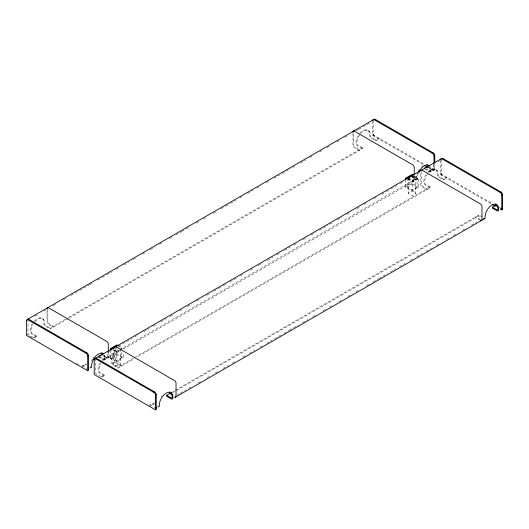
<?xml version="1.0" encoding="UTF-8"?>
<svg xmlns="http://www.w3.org/2000/svg" width="529" height="529" viewBox="0 0 529 529"><rect width="100%" height="100%" fill="white"/><g stroke="black" fill="none" stroke-linecap="round" stroke-linejoin="round"><path stroke-width="0.4" stroke-dasharray="2.65 1.98" d="M34.769 316.415L37.599 314.781M43.967 311.105L46.797 309.472M53.211 305.769L56.074 304.115M63.222 299.989L66.079 298.343M71.084 295.453L77.942 291.492M79.661 290.5L89.381 284.886M89.665 284.721L92.529 283.068M97.528 280.185L101.819 277.705M102.249 277.461L104.392 276.217M106.825 274.816L112.254 271.681M116.115 269.453L118.972 267.8M123.978 264.91L129.413 261.776M133.268 259.547L136.132 257.894M142.565 254.184L146.566 251.87M150.428 249.642L154.713 247.169M159.718 244.279L163.719 241.965M169.723 238.5L171.872 237.263M175.873 234.949L181.163 231.9M181.592 231.649L184.449 230.003M186.168 229.011L190.169 226.696M196.173 223.231L199.459 221.334M203.321 219.105L206.178 217.452M213.326 213.326L216.189 211.679M221.188 208.79L225.48 206.31M225.909 206.065L228.052 204.829M230.485 203.42L235.914 200.286M239.776 198.058L242.632 196.404M247.638 193.515L253.074 190.38M256.929 188.152L259.792 186.506M266.226 182.789L270.226 180.475M274.088 178.247L279.517 175.112M282.38 173.459L290.957 168.506M292.669 167.521L296.676 165.207M300.532 162.978L305.967 159.844M309.829 157.616L313.829 155.301M319.833 151.836L321.976 150.6M326.982 147.71L330.982 145.402M336.986 141.931L339.849 140.284M344.848 137.395L346.998 136.158M356.268 130.802L358.384 129.579M358.807 129.334L360.93 128.111M363.337 126.722L370.128 122.801M372.773 121.505L372.773 135.444L373.56 134.994L424.827 164.592M33.486 337.647L36.613 335.842L36.613 336.748L33.486 338.553L33.486 337.647L28.797 334.943A1.104 0.641 60 0 1 28.011 333.587L28.011 320.647M35.04 321.546A9.582 5.535 -60 0 1 44.694 323.054L44.694 323.96A1.104 0.641 60 0 0 45.474 325.309L50.162 328.02L65.444 319.199M68.301 317.545L362.352 147.783L362.352 148.682L69.015 318.041M360.778 133.48A9.582 5.535 -60 0 1 370.432 134.994L370.432 135.893A1.104 0.641 60 0 0 371.213 137.249L375.901 139.954L379.029 138.148L379.029 139.054L375.901 140.859L371.213 138.148A2.209 1.276 60 0 1 369.645 135.444L369.645 134.538A9.582 5.535 -60 0 0 359.998 133.03M34.259 321.096A9.582 5.535 -60 0 1 43.907 322.604L43.907 323.503A2.209 1.276 60 0 0 45.474 326.214L50.162 328.926L68.301 318.451M82.213 366.683L82.213 365.784L85.341 363.978L86.683 364.752M82.841 366.326L85.341 364.878L86.683 365.651M98.282 357.981L102.236 355.7M107.473 352.678L110.303 351.044M118.82 346.125L126.398 341.747M126.682 341.582L132.118 338.448M134.545 337.046L138.836 334.566M143.842 331.683L149.271 328.542M153.132 326.314L155.989 324.667M160.995 321.777L166.43 318.637M170.285 316.408L173.148 314.762M179.582 311.045L183.583 308.738M187.445 306.509L191.729 304.03M196.735 301.14L200.736 298.832M206.74 295.361L210.033 293.463M213.888 291.234L218.179 288.761M218.609 288.51L221.466 286.863M223.185 285.872L227.186 283.564M230.042 281.911L236.476 278.194M240.338 275.966L243.195 274.32M250.343 270.187L253.206 268.54M258.205 265.651L262.496 263.171M267.502 260.288L272.931 257.147M276.793 254.918L279.649 253.272M284.655 250.382L290.09 247.241M293.945 245.013L296.809 243.366M303.243 239.65L307.243 237.342M311.105 235.114L315.39 232.634M319.397 230.327L327.973 225.374M329.686 224.382L333.693 222.068M337.548 219.839L341.84 217.366M346.845 214.476L350.846 212.169M356.85 208.697L360.137 206.799M363.998 204.571L366.855 202.924M374.003 198.798L376.866 197.145M381.865 194.255L386.157 191.782M386.587 191.531L388.729 190.295M391.162 188.893L396.591 185.752M400.453 183.523L403.31 181.877M408.315 178.987L413.751 175.853M417.606 173.624L420.469 171.971M426.85 168.288L431.095 165.835M438.164 161.755L440.287 160.525M103.975 358.966L119.256 350.145M119.971 349.735L417.077 178.174L412.124 175.311M429.713 170.907L433.125 168.93M120.129 350.515L116.876 352.393L111.665 349.385M405.611 179.814L405.611 187.2L412.124 190.962L418.637 187.2L418.637 178.174L412.124 181.93L408.216 179.675M104.365 359.971L120.361 350.74M123.078 349.173L417.13 179.404M430.103 171.912L433.806 169.776M110.363 350.271L110.363 357.657L116.876 353.894L123.389 357.657L123.389 352.737M405.611 187.2L412.124 183.437L418.637 187.2M427.763 167.19L434.011 170.801L434.798 170.345L434.798 163.792M111.923 348.631L111.923 357.657L116.876 354.8L121.829 357.657L121.829 348.631L118.291 346.588M407.171 178.174L407.171 187.2L412.124 184.337L417.077 187.2L417.077 178.174M121.829 357.657L116.876 360.52L111.923 357.657M417.077 187.2L412.124 190.056L407.171 187.2M110.363 357.657L116.876 361.419L123.389 357.657M440.531 160.624L440.531 174.557L441.312 174.107L492.578 203.711M101.237 376.767L104.365 374.962L104.365 375.861L101.237 377.666L101.237 376.767L96.549 374.056A1.104 0.641 60 0 1 95.769 372.707L95.769 359.766M102.791 360.659A9.582 5.535 -60 0 1 112.446 362.173L112.446 363.073A1.104 0.641 60 0 0 113.226 364.428L117.921 367.139L430.103 186.896L430.103 187.802L136.773 357.154M428.53 172.599A9.582 5.535 -60 0 1 438.184 174.107L438.184 175.013A1.104 0.641 60 0 0 438.964 176.369L443.659 179.073L446.787 177.268L446.787 178.174L443.659 179.979L438.964 177.268A2.209 1.276 60 0 1 437.404 174.557L437.404 173.657A9.582 5.535 -60 0 0 427.749 172.15M102.011 360.209A9.582 5.535 -60 0 1 111.665 361.724L111.665 362.623A2.209 1.276 60 0 0 113.226 365.334L117.921 368.039L133.91 358.807M154.435 404.771L153.099 403.997L149.972 405.803L149.972 404.903L153.099 403.098L154.435 403.872M171.204 392.644L478.838 215.032L482.184 216.963M172.633 392.716L478.838 215.931L480.848 217.095M177.288 394.879L180.144 393.226M180.574 392.974L185.864 389.926M188.721 388.273L192.728 385.965M198.018 382.91L202.018 380.596M207.024 377.706L209.167 376.469M215.171 373.005L219.171 370.69M223.033 368.462L228.468 365.327M232.324 363.099L236.331 360.791M242.765 357.075L245.621 355.422M249.483 353.193L254.912 350.059M259.918 347.169L262.774 345.516M266.636 343.288L272.071 340.154M274.498 338.752L281.362 334.791M283.795 333.382L289.224 330.248M289.508 330.083L298.515 324.885M302.376 322.657L307.812 319.523M312.811 316.633L315.674 314.98M322.822 310.854L325.679 309.201M329.541 306.972L332.827 305.074M338.831 301.609L342.832 299.295M347.837 296.412L352.129 293.932M355.984 291.704L359.991 289.396M366.425 285.68L369.282 284.027M373.143 281.798L378.572 278.664M378.863 278.499L387.44 273.546M390.296 271.893L395.732 268.758M399.587 266.53L405.022 263.396M410.028 260.506L412.885 258.853M416.746 256.625L422.175 253.49M426.037 251.262L431.472 248.127M436.471 245.238L439.334 243.585M446.483 239.458L449.339 237.805M453.201 235.577L456.487 233.679M462.491 230.214L466.492 227.906M471.498 225.017L476.788 221.962M366.26 129.717L367.04 130.174M368.739 131.152L369.52 131.602M434.011 168.837L434.798 169.287M436.498 170.272L437.278 170.722M427.763 166.285L434.798 170.345M498.992 207.408L500.414 208.234M372.773 135.444L423.332 164.631M440.531 174.557L491.084 203.751M425.971 168.863L429.323 170.801A1.104 0.641 60 0 0 430.103 170.345L430.103 169.445A9.582 5.535 -60 0 0 429.515 166.589M424.635 168.996L429.323 171.7A2.209 1.276 60 0 0 430.89 170.801L430.89 169.895A9.582 5.535 -60 0 0 429.978 166.509M414.729 175.912L418.637 178.174M362.352 147.783L357.664 145.072A1.104 0.641 60 0 1 356.877 143.716L356.877 142.817A9.582 5.535 -60 0 1 359.852 134.624M412.422 176.686L415.774 178.623A1.104 0.641 60 0 0 416.554 178.174L416.554 177.268A9.582 5.535 -60 0 1 417.46 172.831M430.103 186.896L425.415 184.191A1.104 0.641 60 0 1 424.635 182.836L424.635 181.93A9.582 5.535 -60 0 1 428.021 173.201M362.352 148.682L357.664 145.978A2.209 1.276 60 0 1 356.096 143.266L356.096 142.361A9.582 5.535 -60 0 1 359.489 133.632M411.754 177.202L415.774 179.523A2.209 1.276 60 0 0 417.335 178.623L417.335 177.718A9.582 5.535 -60 0 1 418.247 173.281M430.103 187.802L425.415 185.09A2.209 1.276 60 0 1 423.855 182.386L423.855 181.48A9.582 5.535 -60 0 1 426.414 173.876M407.958 177.718L412.646 180.429A1.104 0.641 60 0 0 413.427 179.979L413.427 175.932M480.398 219.542L475.71 216.837L475.71 217.736L480.398 220.448M407.958 178.623L412.646 181.328A2.209 1.276 60 0 0 414.207 180.429L414.207 175.575M118.827 345.999L123.389 348.631M114.046 349.854L116.876 351.487M40.521 317.784L41.302 318.233M43.001 319.218L43.781 319.668M108.273 356.903L109.06 357.353M110.753 358.331L111.54 358.788M103.36 355.124L106.713 357.055A1.104 0.641 60 0 0 107.493 356.606L107.493 353.372M102.692 355.64L106.713 357.961A2.209 1.276 60 0 0 108.273 357.055L108.273 352.202M100.232 356.93L103.585 358.86A1.104 0.641 60 0 0 104.365 358.411L104.365 357.511A9.582 5.535 -60 0 0 104.034 355.276M98.897 357.055L103.585 359.766A2.209 1.276 60 0 0 105.145 358.86L105.145 357.961A9.582 5.535 -60 0 0 104.239 354.569M36.613 335.842L31.925 333.138A1.104 0.641 60 0 1 31.138 331.782L31.138 330.876A9.582 5.535 -60 0 1 33.314 323.887M104.365 374.962L99.677 372.251A1.104 0.641 60 0 1 98.897 370.895L98.897 369.996A9.582 5.535 -60 0 1 101.065 363M36.613 336.748L31.925 334.037A2.209 1.276 60 0 1 30.358 331.333L30.358 330.427A9.582 5.535 -60 0 1 32.527 323.431M104.365 375.861L99.677 373.157A2.209 1.276 60 0 1 98.11 370.445L98.11 369.546A9.582 5.535 -60 0 1 99.915 363.185M82.213 365.784L86.908 368.488M149.972 404.903L154.66 407.608M29.465 336.232L32.818 338.163M76.368 363.311L78.504 364.541M478.838 215.032L478.838 215.931M443.659 179.073L443.659 179.979M441.312 159.361L441.312 174.107M434.011 164.248L434.011 170.801M433.231 164.499L433.231 168.539A1.104 0.641 60 0 1 432.451 168.996M421.507 171.7L421.507 184.641A1.104 0.641 60 0 0 422.287 185.996L426.976 188.701L426.976 189.607L422.287 186.896A2.209 1.276 60 0 1 420.727 184.191L420.727 171.251M415.503 177.651L415.503 193.74A3.491 2.017 0 0 1 409.664 194.646A3.491 2.017 0 0 1 411.231 191.273A3.491 2.017 0 0 1 415.503 193.74M412.124 175.231L412.124 190.962M408.765 177.651L408.765 193.74M375.901 139.954L375.901 140.859M373.56 120.248L373.56 134.994M352.969 132.944L352.969 145.072A2.209 1.276 60 0 0 354.536 147.783L359.224 150.487L359.224 149.588L354.536 146.877A1.104 0.641 60 0 1 353.756 145.521L353.756 132.587A1.104 0.641 60 0 1 353.855 132.19M153.099 403.098L153.099 403.997M120.255 348.909L120.255 364.203A3.491 2.017 0 0 1 114.416 365.109A3.491 2.017 0 0 1 115.977 361.737A3.491 2.017 0 0 1 120.255 364.203M117.921 367.139L117.921 368.039M116.876 346.594L116.876 361.419M115.573 348.333L115.573 361.267A1.104 0.641 60 0 0 116.354 362.623L121.042 365.334L121.042 366.233L116.354 363.529A2.209 1.276 60 0 1 114.793 360.818L114.793 347.877M113.51 348.115L113.51 364.203M85.341 363.978L85.341 364.878M50.162 328.02L50.162 328.926M47.822 309.214L47.822 322.154A1.104 0.641 60 0 0 48.602 323.503L53.29 326.214L53.29 327.12L48.602 324.409A2.209 1.276 60 0 1 47.035 321.698L47.035 309.571M28.011 335.148A2.209 1.276 60 0 1 27.442 334.156M90.71 366.623A1.104 0.641 60 0 1 90.036 366.683M91.722 360.897A9.582 5.535 -60 0 1 92.621 358.973M92.985 358.338A9.582 5.535 -60 0 1 94.202 356.599M374.34 135.444A1.104 0.641 60 0 1 373.56 134.088M374.34 136.343A2.209 1.276 60 0 1 372.773 133.639M434.011 168.996A2.209 1.276 60 0 1 432.451 169.895M418.36 170.907A9.582 5.535 -60 0 1 419.523 169.082M421.58 166.814A9.582 5.535 -60 0 1 423.332 165.531M119.349 350.059A3.491 2.017 0 0 1 114.416 350.059M175.244 395.725A1.104 0.641 60 0 1 175.145 396.115M158.178 405.908A1.104 0.641 60 0 1 157.787 405.803M161.133 396.843A9.582 5.535 -60 0 1 161.96 395.718M442.092 174.557A1.104 0.641 60 0 1 441.312 173.208M500.593 208.214A1.104 0.641 60 0 1 500.203 208.109M442.092 175.463A2.209 1.276 60 0 1 440.531 172.752M413.037 176.23A3.491 2.017 0 0 1 414.604 179.602A3.491 2.017 0 0 1 408.765 178.696"/><path stroke-width="0.79" d="M373.56 119.587L27.442 319.417A2.209 1.276 60 0 1 28.797 319.291L86.908 352.843A2.209 1.276 60 0 1 88.469 355.554L88.469 370.293L87.688 370.75L26.45 335.393L26.45 320.647A2.209 1.276 60 0 1 28.011 319.747L28.797 319.291M26.45 320.647L27.23 320.197M372.773 120.698A2.209 1.276 60 0 1 374.34 119.799L375.121 119.342L433.231 152.894A2.209 1.276 60 0 1 434.798 155.605L434.798 162.978M28.011 319.747L86.128 353.293L86.908 352.843M374.34 119.799L432.451 153.344L433.231 152.894M87.688 370.75L87.688 356.004L88.469 355.554M434.011 163.428L434.011 156.055L434.798 155.605M110.363 350.271L110.363 348.631L116.876 344.868L118.179 345.622M405.611 179.814L405.611 178.174L412.124 174.411L413.427 175.159M98.897 356.156L102.024 354.351M111.923 348.631L116.876 345.774M407.171 178.174L412.124 175.311M424.635 168.09L427.763 166.285M95.194 358.53L441.312 158.707M94.202 359.766L94.989 359.317A2.209 1.276 60 0 1 96.549 358.411L154.66 391.963A2.209 1.276 60 0 1 156.227 394.667L156.227 409.413L155.44 409.863L94.202 374.512L94.202 359.766A2.209 1.276 60 0 1 95.769 358.86L96.549 358.411M440.531 159.818A2.209 1.276 60 0 1 442.092 158.912L442.872 158.462L500.989 192.014A2.209 1.276 60 0 1 502.55 194.718L502.55 209.464L501.77 209.914L500.341 209.094M95.769 358.86L153.879 392.412L154.66 391.963M442.092 158.912L500.203 192.463L500.989 192.014M155.44 409.863L155.44 395.123L156.227 394.667M501.77 209.914L501.77 195.175L502.55 194.718M157.787 406.708A2.209 1.276 60 0 0 159.355 405.803L159.355 404.903A9.582 5.535 -60 0 1 166.126 393.166A9.582 5.535 -60 0 1 172.904 397.074L172.904 397.98A2.209 1.276 60 0 1 171.336 398.879L166.648 396.175L166.648 395.269L171.204 392.644M483.526 218.642A2.209 1.276 60 0 0 485.093 217.736L485.093 216.837A9.582 5.535 -60 0 1 491.864 205.1A9.582 5.535 -60 0 1 498.642 209.015L498.642 209.914A2.209 1.276 60 0 1 497.075 210.82L492.387 208.109L492.387 207.209L495.514 205.404L497.524 206.561M175.244 397.286L484.306 218.854M424.761 165.451L427.604 167.098M492.512 204.571L495.362 206.217M492.387 207.209L497.075 209.914A1.104 0.641 60 0 0 497.862 209.464L497.862 208.565A9.582 5.535 -60 0 0 495.197 203.883M405.611 178.174L406.913 178.921M110.363 348.631L111.665 349.385M169.776 393.464L171.786 394.627M166.648 395.269L171.336 397.98A1.104 0.641 60 0 0 172.123 397.53L172.123 396.624A9.582 5.535 -60 0 0 169.459 391.943M414.207 174.768L414.207 167.488A2.209 1.276 60 0 0 412.646 164.784L354.536 131.232A2.209 1.276 60 0 0 352.969 132.131M108.273 351.395L108.273 344.121A2.209 1.276 60 0 0 106.713 341.41L48.602 307.858A2.209 1.276 60 0 0 47.035 308.764M86.128 353.293A2.209 1.276 60 0 1 87.688 356.004M88.469 368.488A2.209 1.276 60 0 1 88.264 369.275M90.036 367.589A2.209 1.276 60 0 0 91.596 366.683L91.596 365.784A9.582 5.535 -60 0 1 96.205 355.713A9.582 5.535 -60 0 1 103.757 354.013M101.707 352.83A9.582 5.535 -60 0 1 102.976 353.564M373.765 119.468A2.209 1.276 60 0 1 375.121 119.342M432.451 153.344A2.209 1.276 60 0 1 434.011 156.055M426.718 164.625A9.582 5.535 -60 0 1 429.198 166.06M418.803 172.004A9.582 5.535 -60 0 1 429.495 165.947M113.51 348.115A3.491 2.017 0 0 1 114.416 347.209M420.932 170.47A2.209 1.276 60 0 1 422.287 170.345L480.398 203.896A2.209 1.276 60 0 1 481.965 206.608L481.965 219.542A2.209 1.276 60 0 1 480.398 220.448M114.793 347.877A2.209 1.276 60 0 1 116.354 346.978L174.464 380.53A2.209 1.276 60 0 1 176.031 383.234L176.031 396.175A2.209 1.276 60 0 1 174.464 397.074M153.879 392.412A2.209 1.276 60 0 1 155.44 395.123M156.227 407.608A2.209 1.276 60 0 1 156.015 408.388M441.523 158.581A2.209 1.276 60 0 1 442.872 158.462M500.203 192.463A2.209 1.276 60 0 1 501.77 195.175M501.77 208.109A2.209 1.276 60 0 1 500.989 209.219M408.765 177.651A3.491 2.017 0 0 1 411.231 176.23"/></g></svg>
